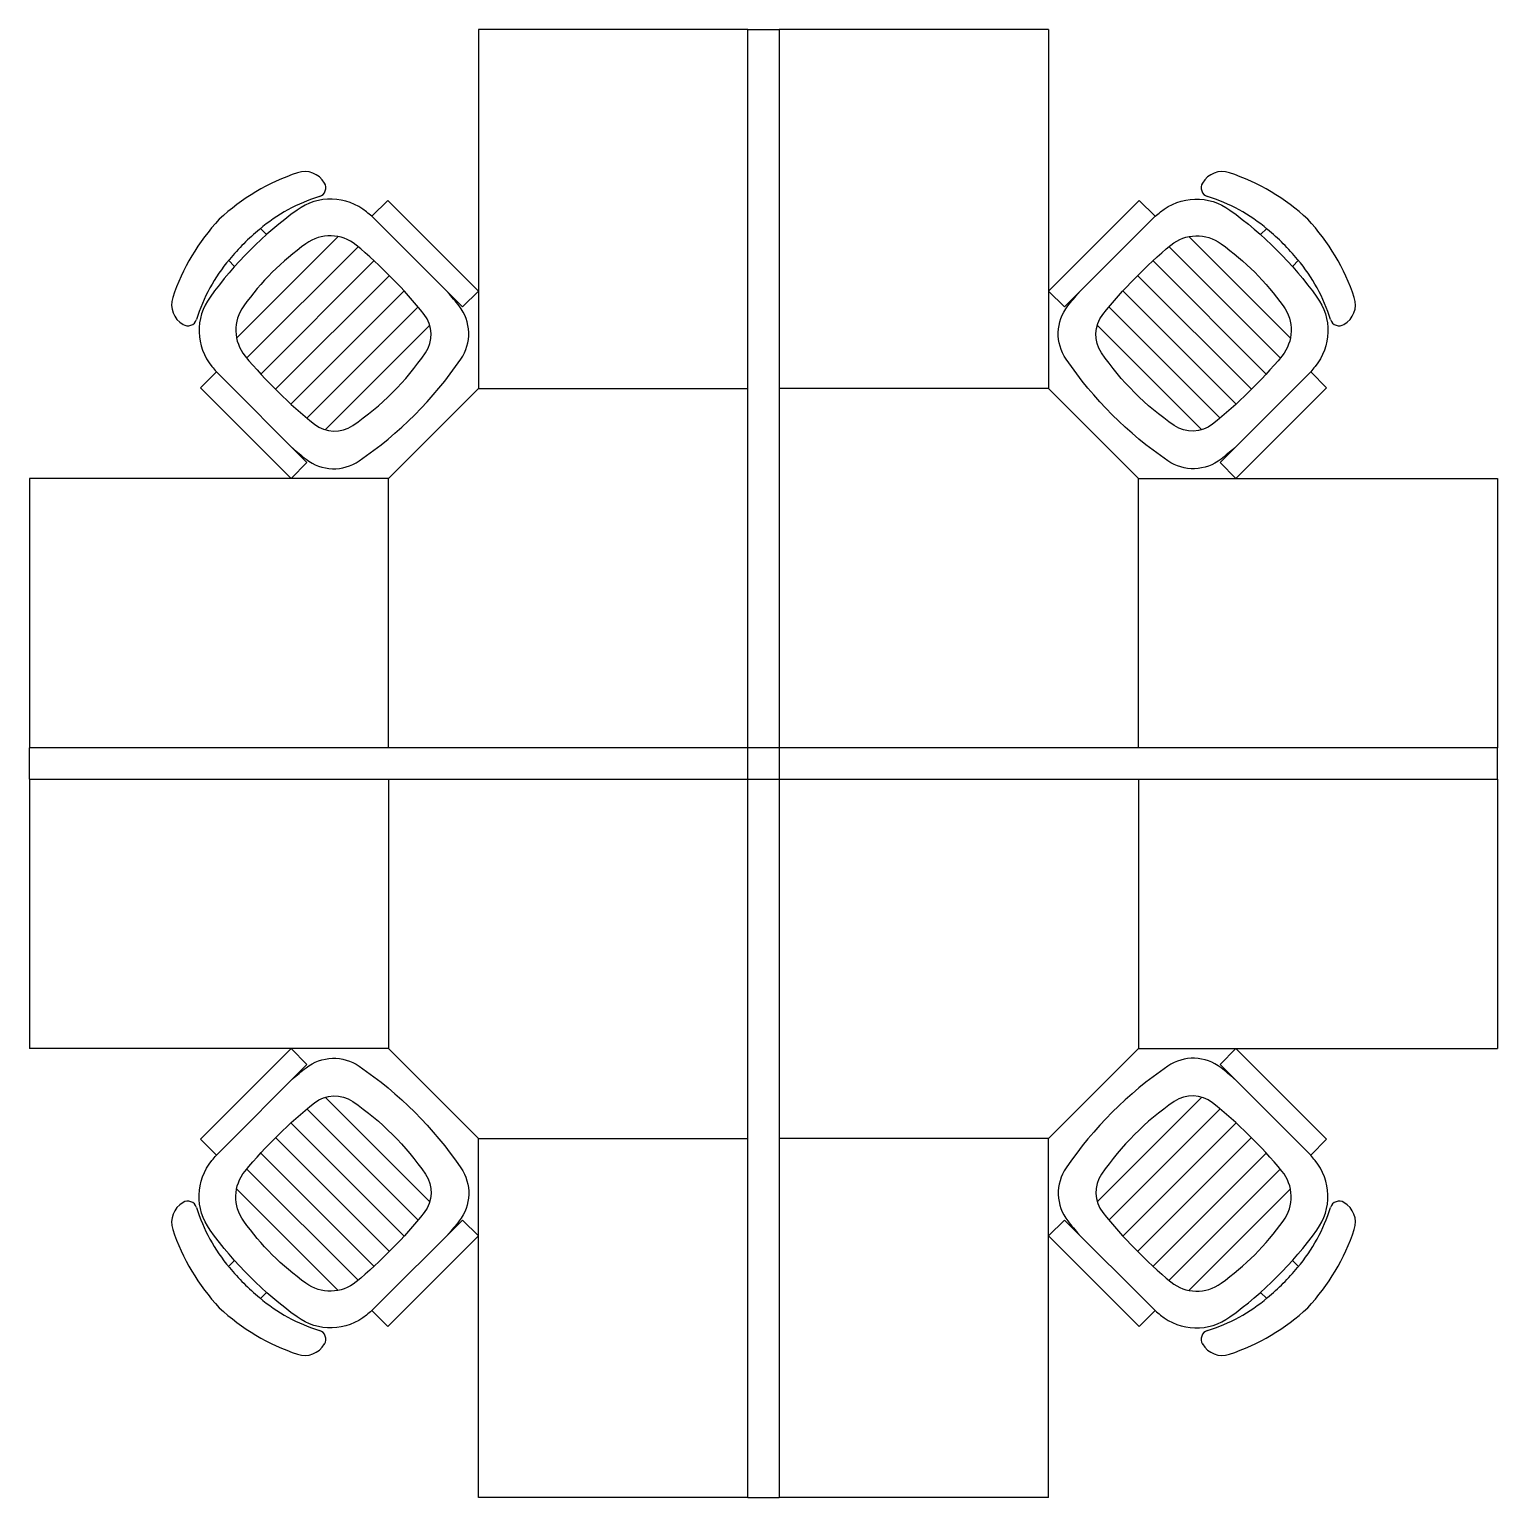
# Model space of a CAD drawing. Header units: millimetres. Extents: x -787.97 to -784.7, y 2695.1 to 2698.37.
import ezdxf

# ---------------------------------------------------------------- set-up
doc = ezdxf.new("R2010")
doc.units = ezdxf.units.MM
doc.header["$LTSCALE"] = 10
doc.layers.add('Móveis_cadeiras', color=2, linetype='Continuous')
doc.layers.add('Móveis_estações', color=2, linetype='Continuous')

msp = doc.modelspace()

# ---------------------------------------------------------------- linework, layer by layer
at = {"layer": 'Móveis_cadeiras'}
for p, q in [((-787.441, 2697.9168), (-787.4545, 2697.9303)), ((-785.2268, 2697.9168), (-785.2133, 2697.9303)), ((-787.5117, 2697.8461), (-787.5252, 2697.8596)), ((-785.1561, 2697.8461), (-785.1426, 2697.8596)), ((-787.5117, 2695.6319), (-787.5252, 2695.6184)), ((-785.1561, 2695.6319), (-785.1426, 2695.6184)), ((-787.441, 2695.5611), (-787.4545, 2695.5477)), ((-785.2268, 2695.5611), (-785.2133, 2695.5477))]:
    msp.add_line(p, q, dxfattribs=at)
at = {"layer": 'Móveis_cadeiras', "color": 1}
for p, q in [((-787.5074, 2697.6865), (-787.2814, 2697.9124)), ((-787.4849, 2697.6421), (-787.237, 2697.8899)), ((-785.183, 2697.6421), (-785.4308, 2697.8899)), ((-785.1605, 2697.6865), (-785.3864, 2697.9124)), ((-787.4536, 2697.6064), (-787.2014, 2697.8586)), ((-785.2142, 2697.6064), (-785.4664, 2697.8586)), ((-787.4208, 2697.5723), (-787.1672, 2697.8259)), ((-785.247, 2697.5723), (-785.5006, 2697.8259)), ((-787.3866, 2697.5396), (-787.1345, 2697.7917)), ((-785.2812, 2697.5396), (-785.5333, 2697.7917)), ((-787.3509, 2697.5083), (-787.1033, 2697.756)), ((-785.3169, 2697.5083), (-785.5645, 2697.756)), ((-787.3102, 2697.4821), (-787.0771, 2697.7153)), ((-785.3576, 2697.4821), (-785.5907, 2697.7153)), ((-787.3102, 2695.9958), (-787.0771, 2695.7626)), ((-785.3576, 2695.9958), (-785.5907, 2695.7626)), ((-787.3509, 2695.9696), (-787.1033, 2695.7219)), ((-785.3169, 2695.9696), (-785.5645, 2695.7219)), ((-787.3866, 2695.9384), (-787.1345, 2695.6862)), ((-785.2812, 2695.9384), (-785.5333, 2695.6862)), ((-787.4208, 2695.9057), (-787.1672, 2695.652)), ((-785.247, 2695.9057), (-785.5006, 2695.652)), ((-787.4536, 2695.8715), (-787.2014, 2695.6193)), ((-785.2142, 2695.8715), (-785.4664, 2695.6193)), ((-787.4849, 2695.8358), (-787.237, 2695.588)), ((-785.183, 2695.8358), (-785.4308, 2695.588)), ((-787.5074, 2695.7914), (-787.2814, 2695.5655)), ((-785.1605, 2695.7914), (-785.3864, 2695.5655))]:
    msp.add_line(p, q, dxfattribs=at)
at = {"layer": 'Móveis_cadeiras'}
for points in [[(-787.206, 2697.9576, 0.002688), (-787.2178, 2697.9674, 0.340817), (-787.3728, 2697.9716, 0.07931), (-787.5665, 2697.7779, 0.340817)], [(-785.4618, 2697.9576, -0.002688), (-785.45, 2697.9674, -0.340817), (-785.295, 2697.9716, -0.07931), (-785.1013, 2697.7779, -0.340817)], [(-787.3831, 2697.4417, 0.006883), (-787.3528, 2697.4168, 0.328643), (-787.2342, 2697.4131, 0.092343), (-787.0081, 2697.6393, 0.328643), (-787.0117, 2697.7579, 0.006883), (-787.0366, 2697.7881, 0.340817)], [(-785.2847, 2697.4417, -0.006883), (-785.315, 2697.4168, -0.328643), (-785.4336, 2697.4131, -0.092343), (-785.6598, 2697.6393, -0.328643), (-785.6561, 2697.7579, -0.006883), (-785.6312, 2697.7881, -0.340817)], [(-787.5665, 2697.7779, 0.340817), (-787.5623, 2697.6228, 0.002688), (-787.5525, 2697.6111, 0.328643)], [(-785.1013, 2697.7779, -0.340817), (-785.1055, 2697.6228, -0.002688), (-785.1153, 2697.6111, -0.328643)], [(-787.3831, 2696.0363, -0.006883), (-787.3528, 2696.0611, -0.328643), (-787.2342, 2696.0648, -0.092343), (-787.0081, 2695.8387, -0.328643), (-787.0117, 2695.7201, -0.006883), (-787.0366, 2695.6898, -0.340817)], [(-785.2847, 2696.0363, 0.006883), (-785.315, 2696.0611, 0.328643), (-785.4336, 2696.0648, 0.092343), (-785.6598, 2695.8387, 0.328643), (-785.6561, 2695.7201, 0.006883), (-785.6312, 2695.6898, 0.340817)], [(-787.5665, 2695.7, -0.340817), (-787.5623, 2695.8551, -0.002688), (-787.5525, 2695.8668, -0.328643)], [(-785.1013, 2695.7, 0.340817), (-785.1055, 2695.8551, 0.002688), (-785.1153, 2695.8668, 0.328643)], [(-787.206, 2695.5204, -0.002688), (-787.2178, 2695.5106, -0.340817), (-787.3728, 2695.5064, -0.07931), (-787.5665, 2695.7, -0.340817)], [(-785.4618, 2695.5204, 0.002688), (-785.45, 2695.5106, 0.340817), (-785.295, 2695.5064, 0.07931), (-785.1013, 2695.7, 0.340817)]]:
    msp.add_lwpolyline(points, format="xyb", dxfattribs=at)
for points in [[(-787.1707, 2697.9929), (-787.206, 2697.9576), (-787.0043, 2697.7558), (-786.9689, 2697.7912)], [(-785.4971, 2697.9929), (-785.4618, 2697.9576), (-785.6636, 2697.7558), (-785.6989, 2697.7912)], [(-787.5525, 2697.6111), (-787.5879, 2697.5757), (-787.3861, 2697.374), (-787.3507, 2697.4093)], [(-785.1153, 2697.6111), (-785.08, 2697.5757), (-785.2817, 2697.374), (-785.3171, 2697.4093)], [(-787.5525, 2695.8668), (-787.5879, 2695.9022), (-787.3861, 2696.104), (-787.3507, 2696.0686)], [(-785.1153, 2695.8668), (-785.08, 2695.9022), (-785.2817, 2696.104), (-785.3171, 2696.0686)], [(-787.1707, 2695.485), (-787.206, 2695.5204), (-787.0043, 2695.7221), (-786.9689, 2695.6868)], [(-785.4971, 2695.485), (-785.4618, 2695.5204), (-785.6636, 2695.7221), (-785.6989, 2695.6868)]]:
    msp.add_lwpolyline(points, close=True, dxfattribs=at)
for points in [[(-787.4916, 2697.7581, 0.340817), (-787.4885, 2697.6465, 0.050508), (-787.334, 2697.4945, 0.328643), (-787.2486, 2697.4918, 0.092896), (-787.0868, 2697.6537, 0.328643), (-787.0894, 2697.7391, 0.050508), (-787.2414, 2697.8936, 0.340817), (-787.3531, 2697.8966, 0.079866)], [(-785.1763, 2697.7581, -0.340817), (-785.1793, 2697.6465, -0.050508), (-785.3338, 2697.4945, -0.328643), (-785.4192, 2697.4918, -0.092896), (-785.581, 2697.6537, -0.328643), (-785.5784, 2697.7391, -0.050508), (-785.4264, 2697.8936, -0.340817), (-785.3147, 2697.8966, -0.079866)], [(-787.4916, 2695.7198, -0.340817), (-787.4885, 2695.8314, -0.050508), (-787.334, 2695.9834, -0.328643), (-787.2486, 2695.9861, -0.092896), (-787.0868, 2695.8242, -0.328643), (-787.0894, 2695.7388, -0.050508), (-787.2414, 2695.5843, -0.340817), (-787.3531, 2695.5813, -0.079866)], [(-785.1763, 2695.7198, 0.340817), (-785.1793, 2695.8314, 0.050508), (-785.3338, 2695.9834, 0.328643), (-785.4192, 2695.9861, 0.092896), (-785.581, 2695.8242, 0.328643), (-785.5784, 2695.7388, 0.050508), (-785.4264, 2695.5843, 0.340817), (-785.3147, 2695.5813, 0.079866)]]:
    msp.add_lwpolyline(points, format="xyb", close=True, dxfattribs=at)
for centre, radius, start, end in [((-787.2218, 2697.6038), 0.475, 108.3696, 133.0371), ((-787.3555, 2698.0071), 0.0502, 29.4289, 108.6082), ((-785.3123, 2698.0071), 0.0502, 71.3918, 150.5711), ((-785.446, 2697.6038), 0.475, 46.9629, 71.6304), ((-787.3286, 2698.021), 0.02, 287.2648, 32.6156), ((-785.3392, 2698.021), 0.02, 147.3844, 252.7352), ((-787.2094, 2697.6373), 0.3818, 107.2648, 130.2852), ((-785.4584, 2697.6373), 0.3818, 49.7148, 72.7352), ((-787.1988, 2697.6268), 0.475, 136.9629, 161.6304), ((-785.469, 2697.6268), 0.475, 18.3696, 43.0371), ((-787.1413, 2697.5464), 0.4952, 129.4899, 140.5101), ((-785.5265, 2697.5464), 0.4952, 39.4899, 50.5101), ((-787.2322, 2697.6144), 0.3818, 139.7148, 162.7352), ((-785.4356, 2697.6144), 0.3818, 17.2648, 40.2852), ((-787.6021, 2697.7605), 0.0501, 161.3477, 240.6153), ((-785.0657, 2697.7605), 0.0501, 299.3847, 18.6523), ((-787.6159, 2697.7337), 0.02, 237.3844, 342.7352), ((-785.0519, 2697.7337), 0.02, 197.2648, 302.6156), ((-787.6021, 2695.7174), 0.0501, 119.3847, 198.6523), ((-787.6159, 2695.7443), 0.02, 17.2648, 122.6156), ((-785.0519, 2695.7443), 0.02, 57.3844, 162.7352), ((-785.0657, 2695.7174), 0.0501, 341.3477, 60.6153), ((-787.2322, 2695.8635), 0.3818, 197.2648, 220.2852), ((-785.4356, 2695.8635), 0.3818, 319.7148, 342.7352), ((-787.1988, 2695.8511), 0.475, 198.3696, 223.0371), ((-785.469, 2695.8511), 0.475, 316.9629, 341.6304), ((-787.1413, 2695.9316), 0.4952, 219.4899, 230.5101), ((-785.5265, 2695.9316), 0.4952, 309.4899, 320.5101), ((-787.2218, 2695.8741), 0.475, 226.9629, 251.6304), ((-787.2094, 2695.8406), 0.3818, 229.7148, 252.7352), ((-785.4584, 2695.8406), 0.3818, 287.2648, 310.2852), ((-785.446, 2695.8741), 0.475, 288.3696, 313.0371), ((-787.3286, 2695.4569), 0.02, 327.3844, 72.7352), ((-785.3392, 2695.4569), 0.02, 107.2648, 212.6156), ((-787.3555, 2695.4708), 0.0502, 251.3918, 330.5711), ((-785.3123, 2695.4708), 0.0502, 209.4289, 288.6082)]:
    msp.add_arc(centre, radius, start, end, dxfattribs=at)
at = {"layer": 'Móveis_estações'}
for p, q in [((-786.9689, 2698.374), (-786.9689, 2697.574)), ((-786.3689, 2698.374), (-786.9689, 2698.374)), ((-785.6989, 2698.374), (-786.2989, 2698.374)), ((-785.6989, 2698.374), (-785.6989, 2697.574)), ((-787.1689, 2697.374), (-786.9689, 2697.574)), ((-786.9689, 2697.574), (-786.3689, 2697.574)), ((-785.6989, 2697.574), (-786.2989, 2697.574)), ((-785.4989, 2697.374), (-785.6989, 2697.574)), ((-787.9689, 2697.374), (-787.9689, 2696.774)), ((-787.1689, 2697.374), (-787.9689, 2697.374)), ((-787.1689, 2696.774), (-787.1689, 2697.374)), ((-785.4989, 2696.774), (-785.4989, 2697.374)), ((-785.4989, 2697.374), (-784.6989, 2697.374)), ((-784.6989, 2697.374), (-784.6989, 2696.774)), ((-787.9689, 2696.704), (-787.9689, 2696.104)), ((-787.1689, 2696.704), (-787.1689, 2696.104)), ((-785.4989, 2696.704), (-785.4989, 2696.104)), ((-784.6989, 2696.704), (-784.6989, 2696.104)), ((-787.1689, 2696.104), (-787.9689, 2696.104)), ((-787.1689, 2696.104), (-786.9689, 2695.904)), ((-785.4989, 2696.104), (-785.6989, 2695.904)), ((-785.4989, 2696.104), (-784.6989, 2696.104)), ((-786.9689, 2695.104), (-786.9689, 2695.904)), ((-786.9689, 2695.904), (-786.3689, 2695.904)), ((-785.6989, 2695.904), (-786.2989, 2695.904)), ((-785.6989, 2695.104), (-785.6989, 2695.904)), ((-786.3689, 2695.104), (-786.9689, 2695.104)), ((-785.6989, 2695.104), (-786.2989, 2695.104))]:
    msp.add_line(p, q, dxfattribs=at)
at = {"layer": 'Móveis_estações', "color": 3}
for p, q in [((-786.3689, 2697.574), (-786.3689, 2698.374)), ((-786.3689, 2695.104), (-786.3689, 2698.374)), ((-786.3689, 2698.374), (-786.2989, 2698.374)), ((-786.2989, 2698.374), (-786.2989, 2695.104)), ((-784.6989, 2696.774), (-787.9689, 2696.774)), ((-787.9689, 2696.704), (-787.9689, 2696.774)), ((-784.6989, 2696.704), (-784.6989, 2696.774)), ((-787.9689, 2696.704), (-784.6989, 2696.704)), ((-786.3689, 2695.104), (-786.2989, 2695.104))]:
    msp.add_line(p, q, dxfattribs=at)

doc.saveas('drawing.dxf')
